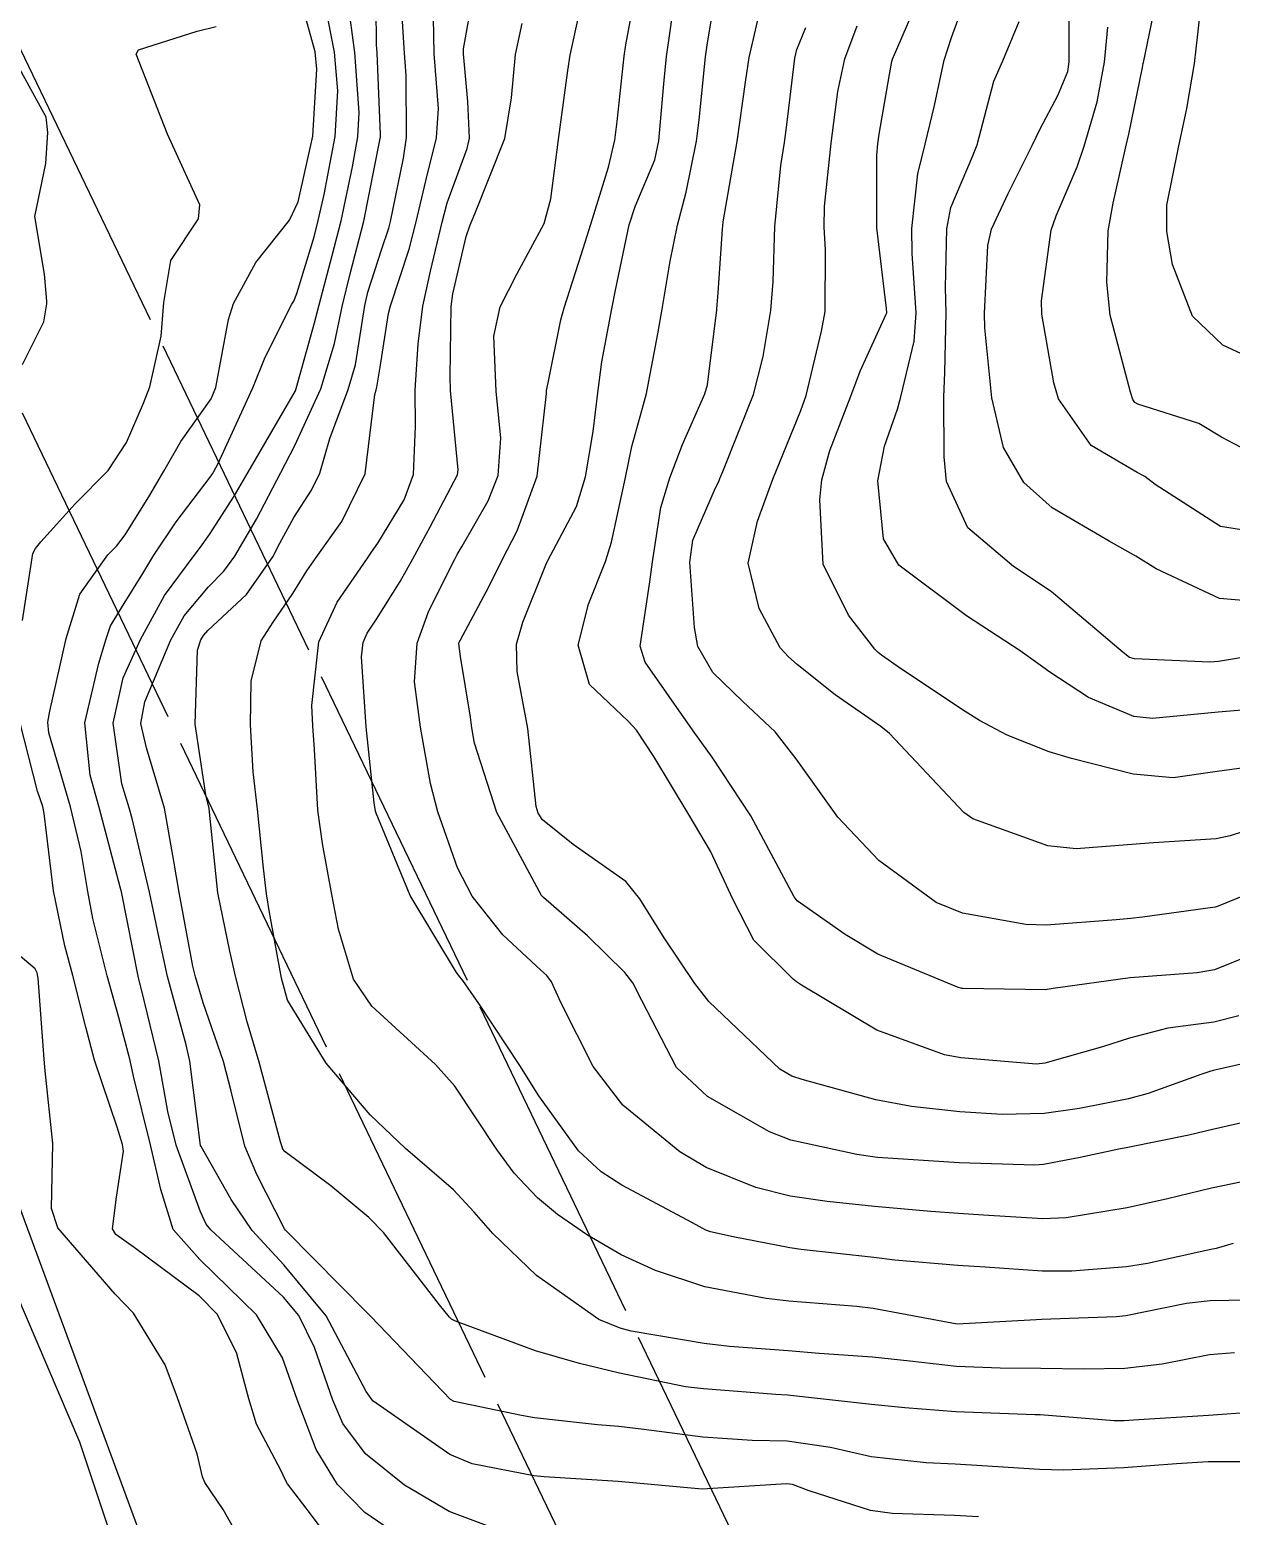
# Model space of a CAD drawing. Header units: metres. Extents: x 318500 to 325275, y 7408834 to 7428799.
# Drawn here: x 321789.52 to 321818.05, y 7423222.73 to 7423258.02 of the extents above; entities that cross this region are included whole.
import ezdxf

# ---------------------------------------------------------------- set-up
doc = ezdxf.new("R2010")
doc.units = ezdxf.units.M
doc.header["$MEASUREMENT"] = 0
doc.linetypes.add('TRACEJADO', pattern=[8.7, 8, -0.7])
for name, color, linetype in [('BUEIRO', 151, 'Continuous'), ('Curvas de Nivel 1m', 11, 'Continuous'), ('Curvas de Nivel 5m', 15, 'Continuous'), ('Divisas', 45, 'Continuous'), ('Vias Primárias', 230, 'Continuous'), ('Vias Secundárias', 230, 'Continuous')]:
    doc.layers.add(name, color=color, linetype=linetype)

msp = doc.modelspace()

# ---------------------------------------------------------------- linework, layer by layer
at = {"layer": 'BUEIRO', "linetype": 'TRACEJADO', "flags": 128}
for points in [[(321781.392, 7423274.044), (321809.101, 7423216.288)], [(321778.05, 7423272.458), (321805.759, 7423214.701)]]:
    msp.add_lwpolyline(points, dxfattribs=at)
at = {"layer": 'Curvas de Nivel 1m', "flags": 128}
for points, elevation in [([(321818.317, 7423224.017), (321817.498, 7423224.017), (321816.748, 7423223.967), (321815.496, 7423223.879), (321814.066, 7423223.821), (321813.496, 7423223.835), (321812.136, 7423223.92), (321811.497, 7423223.959), (321810.803, 7423223.991), (321809.498, 7423224.138), (321808.535, 7423224.359), (321807.502, 7423224.512), (321806.676, 7423224.527), (321805.502, 7423224.601), (321804.101, 7423224.787), (321803.505, 7423224.856), (321803.003, 7423224.896), (321801.506, 7423225.061), (321801.196, 7423225.114), (321799.596, 7423225.449), (321799.511, 7423225.495), (321797.62, 7423227.469), (321797.541, 7423227.55), (321795.613, 7423229.499), (321795.593, 7423229.522), (321795.57, 7423229.548), (321794.914, 7423230.84), (321794.631, 7423231.514), (321794.308, 7423232.822), (321794.12, 7423233.522), (321793.641, 7423234.919), (321793.456, 7423235.532), (321793.396, 7423235.789), (321793.069, 7423237.536), (321792.941, 7423238.277), (321792.718, 7423239.54), (321792.296, 7423240.969), (321792.162, 7423241.546), (321792.253, 7423242.063), (321792.87, 7423243.539), (321793.189, 7423244.105), (321793.769, 7423244.791), (321794.131, 7423245.168), (321794.39, 7423245.521), (321794.906, 7423246.401), (321795.487, 7423247.505), (321795.817, 7423248.15), (321796.434, 7423249.491), (321796.761, 7423250.571), (321796.945, 7423251.484), (321797.127, 7423252.225), (321797.455, 7423253.477), (321797.834, 7423255.396), (321797.846, 7423255.471), (321797.849, 7423255.533), (321797.77, 7423257.473), (321797.755, 7423257.66), (321797.743, 7423259.473)], 768), ([(321818.232, 7423234.61), (321817.639, 7423234.457), (321816.544, 7423234.313), (321815.633, 7423234.076), (321814.994, 7423233.875), (321813.623, 7423233.485), (321813.426, 7423233.46), (321811.625, 7423233.612), (321811.237, 7423233.683), (321809.634, 7423234.269), (321807.842, 7423235.337), (321807.73, 7423235.418), (321807.651, 7423235.475), (321806.714, 7423236.408), (321806.226, 7423237.362), (321805.687, 7423238.52), (321805.179, 7423239.375), (321804.34, 7423240.765), (321803.929, 7423241.388), (321803.732, 7423241.603), (321802.813, 7423242.476), (321802.545, 7423243.408), (321802.786, 7423244.384), (321803.19, 7423245.399), (321803.331, 7423245.852), (321803.665, 7423247.392), (321803.817, 7423248.124), (321804.093, 7423249.122), (321804.165, 7423249.387), (321804.437, 7423250.798), (321804.538, 7423251.383), (321804.73, 7423252.529), (321804.903, 7423253.38), (321805.111, 7423254.164), (321805.356, 7423255.376), (321805.412, 7423255.88), (321805.567, 7423257.374), (321805.611, 7423257.708), (321805.887, 7423259.371)], 776), ([(321818.593, 7423225.194), (321817.509, 7423225.121), (321815.728, 7423225.008), (321815.508, 7423224.995), (321815.267, 7423224.993), (321813.509, 7423225.13), (321813.383, 7423225.136), (321811.509, 7423225.208), (321810.299, 7423225.302), (321809.511, 7423225.376), (321809.437, 7423225.385), (321807.514, 7423225.597), (321807.238, 7423225.62), (321805.516, 7423225.748), (321805.093, 7423225.797), (321803.521, 7423226.12), (321802.572, 7423226.356), (321801.529, 7423226.656), (321799.628, 7423227.36), (321799.539, 7423227.404), (321799.487, 7423227.451), (321799.248, 7423227.749), (321797.921, 7423229.466), (321797.573, 7423229.818), (321796.672, 7423230.575), (321795.589, 7423231.377), (321795.534, 7423231.445), (321795.514, 7423231.501), (321795.478, 7423231.615), (321794.969, 7423233.51), (321794.682, 7423234.466), (321794.417, 7423235.519), (321794.276, 7423236.14), (321793.984, 7423237.525), (321793.787, 7423239.44), (321793.778, 7423239.529), (321793.705, 7423239.857), (321793.447, 7423241.533), (321793.508, 7423243.293), (321793.585, 7423243.532), (321793.646, 7423243.637), (321793.753, 7423243.755), (321794.671, 7423244.612), (321795.294, 7423245.507), (321795.463, 7423245.827), (321795.794, 7423246.438), (321796.209, 7423247.088), (321796.406, 7423247.491), (321796.644, 7423248.313), (321797.084, 7423249.481), (321797.254, 7423250.063), (321797.481, 7423251.476), (321797.551, 7423251.788), (321797.88, 7423252.823), (321798.046, 7423253.31), (321798.084, 7423253.468), (321798.399, 7423254.972), (321798.47, 7423255.464), (321798.46, 7423256.936), (321798.423, 7423257.465), (321798.319, 7423259.112)], 769), ([(321818.651, 7423232.147), (321817.6, 7423231.906), (321817.042, 7423231.772), (321815.594, 7423231.482), (321815.382, 7423231.444), (321814.462, 7423231.247), (321813.588, 7423231.074), (321813.388, 7423231.063), (321811.588, 7423231.118), (321809.654, 7423231.245), (321809.589, 7423231.253), (321809.536, 7423231.257), (321809.162, 7423231.316), (321807.595, 7423231.659), (321807.089, 7423231.856), (321805.61, 7423232.692), (321804.878, 7423233.377), (321804.058, 7423234.972), (321803.84, 7423235.388), (321803.652, 7423235.639), (321802.768, 7423236.51), (321801.717, 7423237.419), (321801.671, 7423237.468), (321800.608, 7423239.436), (321800.085, 7423241.084), (321800.022, 7423241.446), (321799.984, 7423241.698), (321799.747, 7423243.143), (321799.713, 7423243.45), (321799.72, 7423243.481), (321799.751, 7423243.538), (321800.42, 7423244.79), (321800.741, 7423245.436), (321801.094, 7423246.126), (321801.573, 7423247.424), (321801.794, 7423249.385), (321801.794, 7423249.421), (321801.794, 7423249.457), (321801.833, 7423249.638), (321802.135, 7423251.137), (321802.211, 7423251.415), (321802.615, 7423252.673), (321802.842, 7423253.406), (321803.265, 7423254.761), (321803.416, 7423255.397), (321803.467, 7423255.846), (321803.635, 7423257.395), (321803.676, 7423257.662), (321803.968, 7423259.245)], 774), ([(321818.407, 7423241.87), (321817.736, 7423241.816), (321816.179, 7423241.67), (321815.735, 7423241.716), (321814.657, 7423242.164), (321813.745, 7423242.766), (321813.459, 7423242.977), (321813.037, 7423243.271), (321811.762, 7423244.106), (321810.16, 7423245.306), (321809.789, 7423245.935), (321809.658, 7423247.312), (321809.818, 7423248.131), (321810.121, 7423249.013), (321810.201, 7423249.306), (321810.524, 7423250.629), (321810.566, 7423251.303), (321810.476, 7423252.71), (321810.467, 7423253.304), (321810.609, 7423254.597), (321810.778, 7423255.301), (321811.002, 7423256.226), (321811.234, 7423257.301), (321811.406, 7423257.84), (321811.94, 7423259.29)], 781), ([(321818.516, 7423244.451), (321817.77, 7423244.52), (321816.266, 7423245.225), (321815.784, 7423245.522), (321815.153, 7423245.876), (321813.801, 7423246.672), (321813.124, 7423247.27), (321812.645, 7423248.104), (321812.365, 7423249.282), (321812.195, 7423250.944), (321812.187, 7423251.285), (321812.266, 7423252.902), (321812.355, 7423253.283), (321812.756, 7423254.134), (321813.319, 7423255.269), (321813.51, 7423255.672), (321813.928, 7423256.459), (321814.168, 7423257.026), (321814.203, 7423257.257), (321814.198, 7423259.026)], 783), ([(321819.063, 7423249.97), (321817.85, 7423250.53), (321817.133, 7423251.221), (321816.658, 7423252.449), (321816.516, 7423253.231), (321816.52, 7423253.854), (321816.796, 7423255.227), (321816.998, 7423256.149), (321817.179, 7423257.221), (321817.258, 7423257.913), (321817.399, 7423259.219)], 786), ([(321800.427, 7423222.484), (321799.481, 7423222.84), (321798.417, 7423223.461), (321797.497, 7423224.208), (321796.953, 7423224.927), (321796.715, 7423225.482), (321796.283, 7423226.734), (321795.912, 7423227.494), (321795.546, 7423227.93), (321793.821, 7423229.526), (321793.708, 7423229.664), (321793.574, 7423229.953), (321792.998, 7423231.536), (321792.804, 7423232.336), (321792.585, 7423233.54), (321792.248, 7423234.937), (321792.095, 7423235.546), (321791.71, 7423237.51), (321791.702, 7423237.55), (321791.672, 7423237.666), (321791.169, 7423239.558), (321790.954, 7423240.319), (321790.83, 7423241.564), (321791.165, 7423242.98), (321791.333, 7423243.556), (321791.438, 7423243.871), (321791.763, 7423244.395), (321792.205, 7423245.114), (321792.469, 7423245.543), (321792.996, 7423246.334), (321793.808, 7423247.4), (321793.862, 7423247.476), (321793.891, 7423247.529), (321793.987, 7423247.703), (321794.818, 7423249.515), (321795.109, 7423250.243), (321795.741, 7423251.502), (321795.789, 7423251.573), (321795.864, 7423251.755), (321796.273, 7423253.105), (321796.373, 7423253.493), (321796.512, 7423254.107), (321796.772, 7423255.487), (321796.84, 7423256.572), (321796.754, 7423257.488), (321796.462, 7423258.993)], 766), ([(321819.263, 7423230.862), (321817.583, 7423230.514), (321816.536, 7423230.265), (321815.578, 7423230.048), (321814.133, 7423229.809), (321813.575, 7423229.784), (321812.167, 7423229.872), (321811.576, 7423229.915), (321810.916, 7423229.958), (321809.578, 7423230.079), (321808.453, 7423230.201), (321807.58, 7423230.328), (321806.761, 7423230.532), (321805.586, 7423231.009), (321804.954, 7423231.376), (321803.606, 7423232.49), (321802.9, 7423233.401), (321802.132, 7423234.923), (321801.909, 7423235.416), (321801.797, 7423235.563), (321801.653, 7423235.689), (321800.757, 7423236.529), (321800.026, 7423237.445), (321799.68, 7423238.118), (321799.211, 7423239.455), (321799.04, 7423240.127), (321798.799, 7423241.459), (321798.661, 7423242.541), (321798.718, 7423243.46), (321799, 7423244.22), (321799.613, 7423245.452), (321799.672, 7423245.561), (321799.785, 7423245.762), (321800.408, 7423246.833), (321800.64, 7423247.438), (321800.703, 7423248.32), (321800.593, 7423249.439), (321800.542, 7423250.747), (321800.689, 7423251.438), (321801.087, 7423252.216), (321801.732, 7423253.422), (321801.896, 7423254.005), (321802.074, 7423255.418), (321802.297, 7423257.052), (321802.356, 7423257.414), (321802.635, 7423258.734)], 773), ([(321818.877, 7423227.864), (321817.549, 7423227.837), (321816.988, 7423227.776), (321815.544, 7423227.486), (321815.318, 7423227.458), (321813.542, 7423227.394), (321813.416, 7423227.388), (321811.54, 7423227.29), (321809.545, 7423227.661), (321809.156, 7423227.705), (321807.547, 7423227.835), (321807.004, 7423227.892), (321805.552, 7423228.169), (321804.383, 7423228.557), (321803.563, 7423228.93), (321802.765, 7423229.402), (321802.054, 7423229.892), (321801.579, 7423230.283), (321801.026, 7423230.87), (321800.613, 7423231.435), (321799.612, 7423232.936), (321799.156, 7423233.455), (321797.641, 7423234.837), (321797.207, 7423235.477), (321796.849, 7423236.669), (321796.697, 7423237.485), (321796.474, 7423238.702), (321796.364, 7423239.49), (321796.281, 7423240.932), (321796.247, 7423241.492), (321796.22, 7423241.978), (321796.385, 7423243.49), (321796.819, 7423244.429), (321797.538, 7423245.474), (321797.64, 7423245.614), (321797.785, 7423245.831), (321798.408, 7423246.856), (321798.633, 7423247.462), (321798.682, 7423248.601), (321798.673, 7423249.462), (321798.743, 7423250.565), (321798.853, 7423251.46), (321799.039, 7423252.292), (321799.315, 7423253.456), (321799.434, 7423253.915), (321799.908, 7423255.205), (321799.966, 7423255.449), (321799.923, 7423256.321), (321799.821, 7423257.451), (321799.823, 7423257.57), (321799.953, 7423258.314)], 771), ([(321818.511, 7423236.049), (321817.655, 7423235.702), (321817.243, 7423235.625), (321815.653, 7423235.509), (321813.818, 7423235.257), (321813.678, 7423235.231), (321813.65, 7423235.227), (321811.682, 7423235.257), (321811.65, 7423235.257), (321811.547, 7423235.291), (321809.658, 7423236.07), (321808.88, 7423236.539), (321807.743, 7423237.339), (321807.671, 7423237.43), (321806.641, 7423239.356), (321805.721, 7423240.747), (321805.272, 7423241.375), (321804.13, 7423243.003), (321804.017, 7423243.387), (321804.246, 7423244.912), (321804.304, 7423245.385), (321804.505, 7423246.677), (321804.719, 7423247.381), (321805.023, 7423248.173), (321805.55, 7423249.373), (321805.614, 7423249.592), (321805.836, 7423251.37), (321805.836, 7423251.395), (321805.866, 7423251.774), (321805.97, 7423253.287), (321805.977, 7423253.369), (321805.987, 7423253.464), (321806.32, 7423255.364), (321806.516, 7423256.777), (321806.6, 7423257.36), (321806.857, 7423258.456)], 777), ([(321789.346, 7423243.996), (321789.598, 7423245.583), (321789.657, 7423245.707), (321789.784, 7423245.859), (321790.602, 7423246.764), (321791.387, 7423247.556), (321791.817, 7423248.221), (321792.22, 7423249.152), (321792.372, 7423249.545), (321792.644, 7423250.746), (321792.706, 7423251.542), (321792.874, 7423252.541), (321793.53, 7423253.534), (321793.561, 7423253.866), (321792.791, 7423255.541), (321792.049, 7423257.438), (321792.102, 7423257.548), (321793.497, 7423257.984), (321793.949, 7423258.099)], 764), ([(321812.052, 7423222.711), (321811.482, 7423222.747), (321809.997, 7423222.79), (321809.483, 7423222.865), (321808.029, 7423223.332), (321807.63, 7423223.477), (321807.492, 7423223.495), (321805.49, 7423223.37), (321803.492, 7423223.551), (321801.737, 7423223.661), (321801.493, 7423223.687), (321800.027, 7423223.974), (321799.497, 7423224.194), (321797.668, 7423225.468), (321797.513, 7423225.685), (321796.56, 7423227.485), (321795.558, 7423228.698), (321794.806, 7423229.511), (321794.302, 7423230.244), (321793.59, 7423231.506), (321793.578, 7423231.53), (321793.322, 7423233.533), (321793.239, 7423233.921), (321792.794, 7423235.539), (321792.558, 7423236.644), (321792.369, 7423237.543), (321791.95, 7423239.294), (321791.884, 7423239.548), (321791.709, 7423240.12), (321791.499, 7423241.553), (321791.741, 7423242.632), (321792.153, 7423243.546), (321792.722, 7423244.585), (321793.422, 7423245.534), (321793.577, 7423245.738), (321793.788, 7423246.035), (321794.377, 7423246.946), (321794.705, 7423247.517), (321795.829, 7423249.448), (321795.85, 7423249.5), (321796.284, 7423251.063), (321796.391, 7423251.492), (321796.701, 7423252.664), (321796.915, 7423253.485), (321797.185, 7423254.763), (321797.309, 7423255.479), (321797.342, 7423256.055), (321797.243, 7423257.48), (321797.131, 7423258.304)], 767), ([(321818.094, 7423229.202), (321817.69, 7423229.086), (321817.568, 7423229.061), (321816.059, 7423228.729), (321815.561, 7423228.649), (321814.266, 7423228.543), (321813.559, 7423228.547), (321812.204, 7423228.636), (321811.561, 7423228.677), (321810.059, 7423228.808), (321809.563, 7423228.87), (321807.84, 7423229.061), (321807.566, 7423229.101), (321806.22, 7423229.36), (321805.684, 7423229.481), (321805.572, 7423229.52), (321805.254, 7423229.692), (321803.582, 7423230.584), (321803.089, 7423230.901), (321802.548, 7423231.406), (321801.609, 7423232.711), (321801.155, 7423233.427), (321800.186, 7423234.897), (321799.805, 7423235.448), (321799.733, 7423235.531), (321799.652, 7423235.633), (321798.553, 7423237.461), (321797.745, 7423239.423), (321797.734, 7423239.47), (321797.703, 7423239.668), (321797.512, 7423241.473), (321797.401, 7423243.129), (321797.435, 7423243.475), (321797.535, 7423243.692), (321797.758, 7423244.026), (321798.314, 7423244.923), (321798.617, 7423245.462), (321799.033, 7423246.216), (321799.676, 7423247.451), (321799.693, 7423247.569), (321799.513, 7423249.453), (321799.5, 7423249.788), (321799.524, 7423251.453), (321799.569, 7423251.749), (321799.885, 7423253.113), (321799.97, 7423253.368), (321800.006, 7423253.448), (321800.092, 7423253.647), (321800.803, 7423255.437), (321800.958, 7423256.401), (321801.055, 7423257.433), (321801.214, 7423258.168)], 772), ([(321819.099, 7423237.768), (321817.739, 7423237.209), (321817.67, 7423237.19), (321815.944, 7423236.95), (321815.667, 7423236.92), (321815.315, 7423236.883), (321813.665, 7423236.762), (321813.171, 7423236.773), (321811.668, 7423237.042), (321811.041, 7423237.296), (321809.685, 7423238.299), (321808.708, 7423239.325), (321807.721, 7423240.707), (321807.217, 7423241.348), (321806.451, 7423242.073), (321805.744, 7423242.759), (321805.384, 7423243.374), (321805.303, 7423243.828), (321805.196, 7423245.376), (321805.264, 7423245.899), (321805.807, 7423247.148), (321805.881, 7423247.297), (321805.91, 7423247.368), (321805.978, 7423247.534), (321806.705, 7423249.357), (321806.937, 7423250.26), (321807.119, 7423251.351), (321807.176, 7423252.044), (321807.216, 7423253.35), (321807.357, 7423254.8), (321807.441, 7423255.347), (321807.498, 7423255.764), (321807.685, 7423257.344), (321807.737, 7423257.55), (321807.951, 7423258.074)], 778), ([(321818.97, 7423239.191), (321818.022, 7423238.878), (321817.694, 7423238.809), (321816.203, 7423238.714), (321815.692, 7423238.679), (321814.364, 7423238.576), (321813.691, 7423238.644), (321811.911, 7423239.287), (321811.702, 7423239.437), (321809.937, 7423241.308), (321809.732, 7423241.48), (321808.643, 7423242.231), (321807.746, 7423242.948), (321807.535, 7423243.13), (321807.342, 7423243.346), (321806.838, 7423244.279), (321806.579, 7423245.358), (321806.799, 7423246.351), (321807.167, 7423247.35), (321807.826, 7423248.978), (321807.954, 7423249.338), (321808.324, 7423250.862), (321808.409, 7423251.332), (321808.419, 7423252.795), (321808.382, 7423253.333), (321808.389, 7423253.826), (321808.551, 7423255.33), (321808.706, 7423256.551), (321808.875, 7423257.331), (321809.164, 7423258.116)], 779), ([(321818.8, 7423243.194), (321817.748, 7423243.019), (321817.541, 7423243.005), (321815.749, 7423243.082), (321815.634, 7423243.117), (321815.484, 7423243.234), (321813.771, 7423244.681), (321812.876, 7423245.274), (321811.794, 7423246.197), (321811.288, 7423247.295), (321811.232, 7423247.88), (321811.224, 7423249.296), (321811.248, 7423249.886), (321811.277, 7423251.296), (321811.267, 7423251.898), (321811.297, 7423253.296), (321811.389, 7423253.801), (321811.907, 7423255.009), (321812.014, 7423255.288), (321812.412, 7423256.804), (321812.625, 7423257.28), (321813.011, 7423258.217)], 782), ([(321818.943, 7423246.043), (321817.795, 7423246.228), (321816.245, 7423247.226), (321816, 7423247.416), (321815.813, 7423247.509), (321814.721, 7423248.153), (321813.951, 7423249.259), (321813.836, 7423249.637), (321813.553, 7423251.265), (321813.546, 7423251.584), (321813.776, 7423253.262), (321813.893, 7423253.606), (321814.391, 7423254.77), (321814.555, 7423255.254), (321814.869, 7423256.307), (321815.043, 7423257.249), (321815.117, 7423258.084)], 784), ([(321789.349, 7423250.076), (321789.853, 7423251.089), (321789.927, 7423251.511), (321789.93, 7423251.579), (321789.87, 7423252.219), (321789.64, 7423253.584), (321789.903, 7423254.843), (321789.951, 7423255.579), (321789.915, 7423255.945), (321789.007, 7423257.594)], 763), ([(321797.165, 7423221.474), (321796.184, 7423222.785), (321795.644, 7423223.498), (321795.587, 7423223.595), (321795.493, 7423223.805), (321794.909, 7423224.914), (321794.727, 7423225.512), (321794.432, 7423226.611), (321793.97, 7423227.524), (321793.546, 7423227.962), (321792.002, 7423229.107), (321791.568, 7423229.412), (321791.49, 7423229.551), (321791.578, 7423230.3), (321791.745, 7423231.392), (321791.725, 7423231.549), (321791.596, 7423231.964), (321791.056, 7423233.558), (321790.853, 7423234.34), (321790.546, 7423235.567), (321790.355, 7423236.268), (321790.088, 7423237.574), (321789.863, 7423239.412), (321789.831, 7423239.578), (321789.705, 7423239.939), (321789.284, 7423241.587)], 764), ([(321794.888, 7423221.509), (321794.117, 7423222.884), (321793.681, 7423223.527), (321793.626, 7423223.662), (321793.497, 7423224.211), (321793.028, 7423225.535), (321792.738, 7423226.321), (321791.989, 7423227.546), (321791.547, 7423227.999), (321790.191, 7423229.571), (321790.037, 7423230.035), (321790.07, 7423231.573), (321789.892, 7423233.3), (321789.861, 7423233.576), (321789.724, 7423235.504), (321789.709, 7423235.579), (321789.697, 7423235.626), (321789.651, 7423235.722), (321788.635, 7423236.57)], 763)]:
    msp.add_lwpolyline(points, dxfattribs=dict(at, elevation=elevation))
at = {"layer": 'Curvas de Nivel 5m', "flags": 128}
for points, elevation in [([(321799.431, 7423221.48), (321797.48, 7423222.816), (321796.828, 7423223.48), (321796.32, 7423224.309), (321795.869, 7423225.495), (321795.525, 7423226.486), (321794.904, 7423227.51), (321793.559, 7423228.823), (321792.926, 7423229.536), (321792.635, 7423230.484), (321792.392, 7423231.542), (321791.989, 7423233.172), (321791.907, 7423233.547), (321791.635, 7423234.566), (321791.362, 7423235.554), (321791.023, 7423236.919), (321790.898, 7423237.562), (321790.742, 7423238.506), (321790.493, 7423239.568), (321789.976, 7423241.327), (321789.949, 7423241.577), (321789.996, 7423241.839), (321790.39, 7423243.57), (321790.709, 7423244.623), (321791.375, 7423245.556), (321791.579, 7423245.757), (321791.787, 7423246.032), (321792.374, 7423246.971), (321792.704, 7423247.541), (321793.108, 7423248.246), (321793.827, 7423249.256), (321793.943, 7423249.528), (321794.238, 7423251.14), (321794.356, 7423251.523), (321794.893, 7423252.496), (321795.686, 7423253.503), (321795.894, 7423253.933), (321796.242, 7423255.495), (321796.34, 7423257.088), (321796.298, 7423257.495), (321795.958, 7423258.723)], 765), ([(321818.414, 7423240.505), (321817.718, 7423240.406), (321816.674, 7423240.262), (321815.717, 7423240.344), (321814.258, 7423240.716), (321813.724, 7423240.873), (321812.727, 7423241.275), (321812.07, 7423241.622), (321811.735, 7423241.832), (321810.198, 7423242.853), (321809.749, 7423243.173), (321809.669, 7423243.231), (321809.587, 7423243.312), (321808.962, 7423244.122), (321808.364, 7423245.331), (321808.279, 7423246.856), (321808.329, 7423247.332), (321808.518, 7423248.03), (321809.015, 7423249.322), (321809.242, 7423249.916), (321809.859, 7423251.267), (321809.871, 7423251.298), (321809.861, 7423251.4), (321809.635, 7423253.314), (321809.633, 7423255.04), (321809.655, 7423255.314), (321809.689, 7423255.538), (321809.935, 7423256.961), (321809.99, 7423257.268), (321810.005, 7423257.319), (321810.592, 7423258.679)], 780), ([(321818.57, 7423247.952), (321817.821, 7423248.345), (321817.283, 7423248.674), (321815.829, 7423249.134), (321815.759, 7423249.17), (321815.713, 7423249.241), (321815.656, 7423249.418), (321815.177, 7423251.247), (321815.093, 7423252.027), (321815.128, 7423253.248), (321815.243, 7423253.9), (321815.55, 7423255.244), (321815.616, 7423255.541), (321815.938, 7423257.123), (321815.959, 7423257.22), (321815.964, 7423257.24), (321816.305, 7423258.895)], 785), ([(321819.16, 7423233.654), (321817.621, 7423233.308), (321817.544, 7423233.288), (321817.329, 7423233.213), (321816.076, 7423232.762), (321815.611, 7423232.64), (321814.449, 7423232.405), (321813.605, 7423232.288), (321812.612, 7423232.268), (321811.606, 7423232.326), (321810.456, 7423232.453), (321809.61, 7423232.613), (321807.861, 7423233.092), (321807.618, 7423233.177), (321807.328, 7423233.344), (321805.644, 7423234.947), (321805.312, 7423235.373), (321804.581, 7423236.46), (321804.008, 7423237.387), (321803.676, 7423237.798), (321802.422, 7423238.676), (321801.698, 7423239.265), (321801.594, 7423239.422), (321801.548, 7423239.577), (321801.349, 7423241.426), (321801.094, 7423242.78), (321801.078, 7423243.43), (321801.231, 7423243.954), (321801.778, 7423245.316), (321801.809, 7423245.39), (321801.824, 7423245.419), (321802.505, 7423246.704), (321802.719, 7423247.406), (321802.898, 7423248.481), (321803.007, 7423249.402), (321803.106, 7423250.136), (321803.34, 7423251.398), (321803.428, 7423251.835), (321803.754, 7423253.392), (321803.894, 7423253.822), (321804.36, 7423254.931), (321804.46, 7423255.384), (321804.575, 7423256.739), (321804.643, 7423257.383), (321804.803, 7423258.536)], 775), ([(321818.13, 7423226.603), (321817.53, 7423226.559), (321816.409, 7423226.339), (321815.525, 7423226.235), (321814.552, 7423226.217), (321813.525, 7423226.233), (321812.56, 7423226.238), (321811.525, 7423226.282), (321810.419, 7423226.409), (321809.528, 7423226.503), (321808.267, 7423226.591), (321807.53, 7423226.653), (321806.138, 7423226.754), (321805.532, 7423226.824), (321803.801, 7423227.123), (321803.537, 7423227.189), (321803.037, 7423227.398), (321801.555, 7423228.442), (321800.518, 7423229.436), (321800.077, 7423229.945), (321799.58, 7423230.479), (321798.445, 7423231.461), (321797.602, 7423232.253), (321796.561, 7423233.486), (321795.642, 7423234.98), (321795.497, 7423235.502), (321795.218, 7423237.059), (321795.14, 7423237.508), (321795.074, 7423238.114), (321794.933, 7423239.512), (321794.826, 7423240.4), (321794.764, 7423241.514), (321794.78, 7423242.554), (321795.02, 7423243.511), (321795.305, 7423243.958), (321795.767, 7423244.635), (321796.098, 7423245.172), (321796.319, 7423245.492), (321796.93, 7423246.346), (321797.489, 7423247.475), (321797.718, 7423249.361), (321797.749, 7423249.471), (321797.766, 7423249.536), (321797.838, 7423250.008), (321798.041, 7423251.284), (321798.089, 7423251.468), (321798.531, 7423252.812), (321798.698, 7423253.462), (321798.926, 7423254.433), (321799.179, 7423255.457), (321799.224, 7423256.153), (321799.123, 7423257.458), (321799.107, 7423258.304)], 770)]:
    msp.add_lwpolyline(points, dxfattribs=dict(at, elevation=elevation))
at = {"layer": 'Divisas'}
msp.add_lwpolyline([(321699.975, 7423500), (321712.665, 7423468.347), (321723.801, 7423432.874), (321724.413, 7423395.488), (321725.845, 7423368.649), (321726.385, 7423366.137), (321737.835, 7423342.928), (321743.539, 7423327.108), (321746.105, 7423320.609), (321751.902, 7423311.465), (321754.994, 7423306.875), (321762.06, 7423289.76), (321785.977, 7423238.984), (321793.165, 7423219.545), (321800.721, 7423203.22), (321815.249, 7423176.269), (321835.723, 7423152.496), (321873.042, 7423110.787), (321868.797, 7423088.304), (321867.014, 7423069.92), (321867.801, 7423064.364), (321869.121, 7423060.597)], dxfattribs=at)
at = {"layer": 'Vias Primárias'}
for points in [[(323715.644, 7420145.548, 0), (323709.04, 7420132.939)], [(323831.088, 7420001.787, 0), (323833.844, 7420008.443, 0.220888)]]:
    msp.add_lwpolyline(points, format="xyb", dxfattribs=at)
at = {"layer": 'Vias Secundárias'}
msp.add_lwpolyline([(321868.619, 7423083.747), (321869.533, 7423094.45), (321870.842, 7423107.284, 0.209063), (321868.622, 7423114.202), (321861.562, 7423123.097), (321844.585, 7423141.762), (321827.584, 7423160.599), (321818.999, 7423170.436), (321815.858, 7423175.249), (321806.214, 7423191.6), (321794.271, 7423213.813), (321790.711, 7423224.487), (321779.605, 7423250.489)], format="xyb", dxfattribs=at)

doc.saveas('drawing.dxf')
